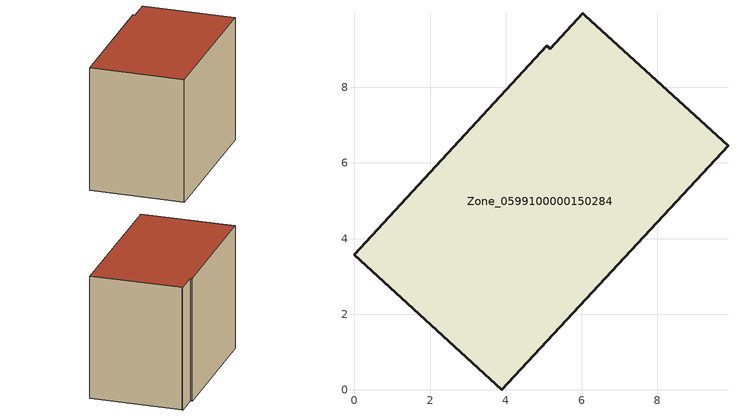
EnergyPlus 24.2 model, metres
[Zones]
Zone_0599100000150284
 floor ground (C_G): 6.09,9.91 9.87,6.46 3.89,0 0,3.58 5.08,9.1 5.17,9.02 6.03,9.96 z0
 wall outside (C_F): 0,3.58 3.89,0 9.87,6.46 6.09,9.91 6.03,9.96 5.17,9.02 5.08,9.1 0,3.58 z0:7.06
 roof outside (C_R): 9.87,6.46 6.09,9.91 6.03,9.96 5.17,9.02 5.08,9.1 0,3.58 3.89,0 z7.06
[BUILDING]
Pand.0599100000150284: North Axis=0; Terrain=City; Loads Convergence Tolerance Value=0.04; Temperature Convergence Tolerance Value=0.4; Solar Distribution=FullExterior; Maximum Number of Warmup Days=25; Minimum Number of Warmup Days=1
[Site:Location]
Rotterdam.The.Hague.AP_ZH_NLD Design_Conditions: Latitude=51.96; Longitude=4.45; Time Zone=1; Elevation=-4.5
[SITE:GROUNDTEMPERATURE:BUILDINGSURFACE]
18, 18, 18, 18, 18, 18, 18, 18, 18, 18, 18, 18
[MATERIAL] Thermal Absorptance=0.9; Solar Absorptance=0.7; Visible Absorptance=0.7
Name | Roughness | Thickness | Conductivity | Density | Specific Heat
G.TC.1946 | MediumSmooth | 0.15 | 1 | 540 | 1210
F.TC.1946 | Rough | 0.3 | 0.857143 | 1920 | 840
R.TC.1946 | MediumRough | 0.2 | 0.909091 | 1500 | 1000
[CONSTRUCTION]
C_G: G.TC.1946
C_F: F.TC.1946
C_R: R.TC.1946
[ZONE]
Zone_0599100000150284: Type=1; Multiplier=1; Ceiling Height=Autocalculate; Volume=Autocalculate; Floor Area=autocalculate; Part of Total Floor Area=Yes
[ZONEINFILTRATION:DESIGNFLOWRATE]
Infil_Zone_0599100000150284: Zone or ZoneList or Space or SpaceList=Zone_0599100000150284; Schedule=AlwaysOn; Design Flow Rate Calculation Method=Flow/Area; Flow Rate per Floor Area=0.003; Constant Term Coefficient=1; Temperature Term Coefficient=0; Velocity Term Coefficient=0; Velocity Squared Term Coefficient=0
[HVACTEMPLATE:ZONE:IDEALLOADSAIRSYSTEM]
Zone_0599100000150284: Maximum Heating Supply Air Temperature=50; Minimum Cooling Supply Air Temperature=13; Maximum Heating Supply Air Humidity Ratio=0.0156; Minimum Cooling Supply Air Humidity Ratio=0.0077; Heating Limit=NoLimit; Cooling Limit=NoLimit; Dehumidification Control Type=ConstantSensibleHeatRatio; Cooling Sensible Heat Ratio=0.7; Dehumidification Setpoint=60; Humidification Control Type=None; Humidification Setpoint=30; Outdoor Air Method=None; Outdoor Air Flow Rate per Person=0.00944; Outdoor Air Flow Rate per Zone Floor Area=0; Outdoor Air Flow Rate per Zone=0; Demand Controlled Ventilation Type=None; Outdoor Air Economizer Type=NoEconomizer; Heat Recovery Type=None; Sensible Heat Recovery Effectiveness=0.7; Latent Heat Recovery Effectiveness=0.65
[ZONECONTROL:THERMOSTAT]
ThermostatControl_Zone_0599100000150284: Zone or ZoneList=Zone_0599100000150284; Control Type Schedule=DualSetpointControlType; Control 1=Thermostat_Zone_0599100000150284; Temperature Difference Between Cutout And Setpoint=0
[THERMOSTATSETPOINT:DUALSETPOINT]
Thermostat_Zone_0599100000150284: Heating Setpoint Temperature Schedule=HeatingSetpoint_Zone_0599100000150284; Cooling Setpoint Temperature Schedule=CoolingSetpoint_Zone_0599100000150284
[SCHEDULE:COMPACT]
HeatingSetpoint_Zone_0599100000150284: Through: 12/31, For: AllDays, Until: 24:00, 21
CoolingSetpoint_Zone_0599100000150284: Through: 12/31, For: AllDays, Until: 24:00, 24
DualSetpointControlType: Through: 12/31, For: AllDays, Until: 24:00, 4
AlwaysOn: Through: 12/31, For: AllDays, Until: 24:00, 1
